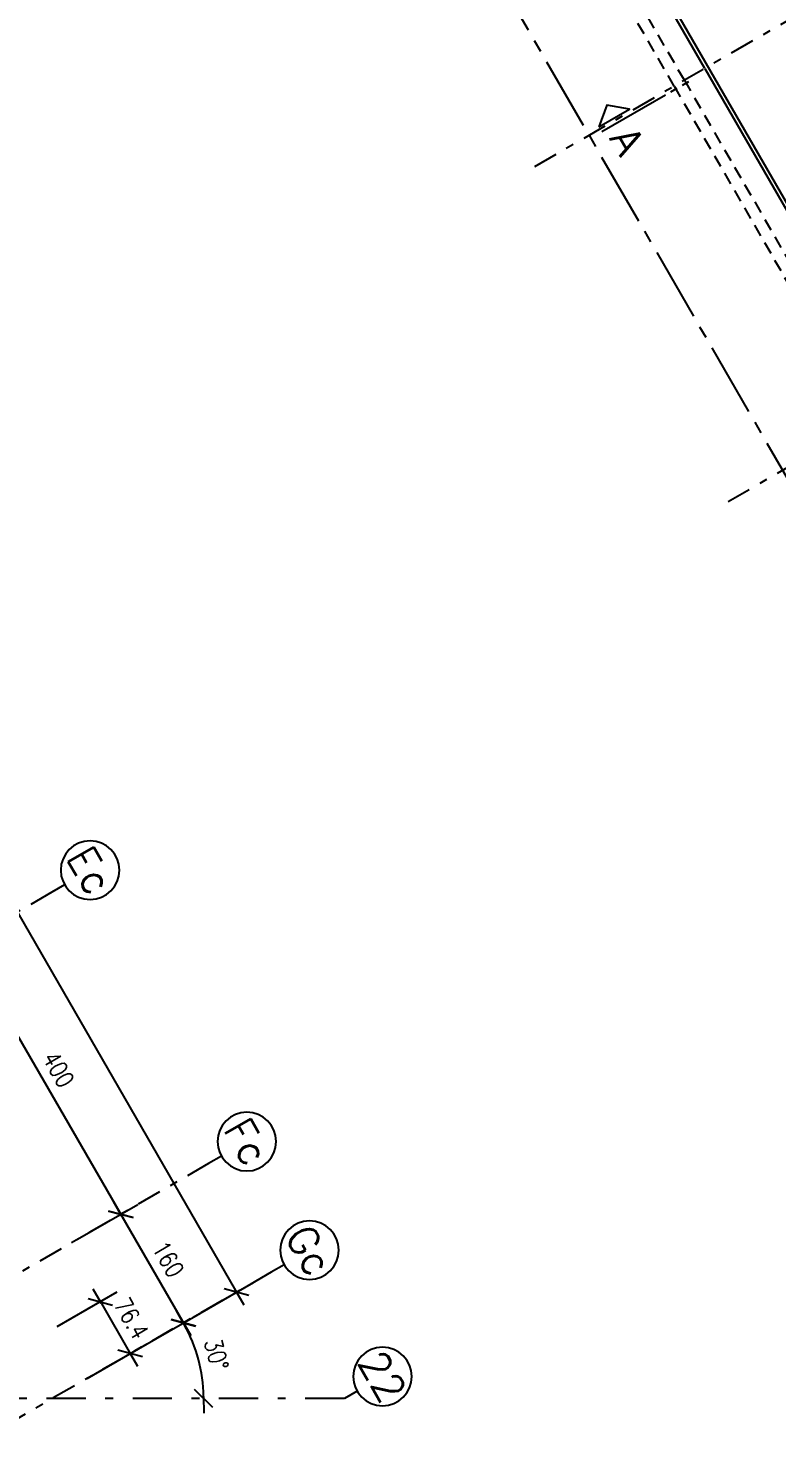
# Model space of a CAD drawing. Header units: metres. Extents: x 661733 to 661987, y 8168511 to 8168781.
# Drawn here: x 661865.07 to 661874.62, y 8168688.12 to 8168706.2 of the extents above; entities that cross this region are included whole.
import ezdxf
from ezdxf.enums import TextEntityAlignment as Align

# ---------------------------------------------------------------- set-up
doc = ezdxf.new("R2010")
doc.units = ezdxf.units.M
doc.header["$MEASUREMENT"] = 0
for name, pattern in [('SPX-CAMPANARIO$0$CENTER2', [1.125, 0.75, -0.125, 0.125, -0.125]), ('SPX-CAMPANARIO$0$DASHDOT2', [0.5, 0.25, -0.125, 0, -0.125]), ('SPX-CAMPANARIO$0$HIDDEN2', [0.1875, 0.125, -0.0625])]:
    doc.linetypes.add(name, pattern=pattern)
doc.layers.get('0').update_dxf_attribs({"linetype": 'CONTINUOUS'})
doc.layers.get('Defpoints').update_dxf_attribs({"linetype": 'CONTINUOUS'})
for name, color, linetype in [('SPX-CAMPANARIO$0$SP 00 Me1', 9, 'SPX-CAMPANARIO$0$DASHDOT2'), ('SPX-CAMPANARIO$0$SP0Me1', 9, 'SPX-CAMPANARIO$0$DASHDOT2'), ('SPX-CAMPANARIO$0$SP1INV1', 5, 'SPX-CAMPANARIO$0$HIDDEN2'), ('SPX-CAMPANARIO$0$SP1VST2', 1, 'CONTINUOUS'), ('SPX-CAMPANARIO$0$SP4DIM1', 5, 'CONTINUOUS'), ('SPX-CAMPANARIO$0$SP4TXT4', 4, 'CONTINUOUS')]:
    doc.layers.add(name, color=color, linetype=linetype)
doc.styles.add('SPX-CAMPANARIO$0$SP_T-Geral', font='romans.shx')
doc.styles.add('SPX-CAMPANARIO$0$SP_TD_w.8', font='romans.shx', dxfattribs={"width": 0.8})
doc.dimstyles.new('SPX-CAMPANARIO$0$SP_D125cm_18', dxfattribs={"dimtxt": 0.225, "dimasz": 0.025, "dimexe": 0.25, "dimexo": 0.125, "dimgap": 0.125, "dimtad": 1, "dimdec": 1, "dimlfac": 100, "dimdsep": 46, "dimtxsty": 'SPX-CAMPANARIO$0$SP_TD_w.8', "dimblk": 'SPX-CAMPANARIO$0$TIC', "dimcen": 0.0125, "dimdle": 0.125, "dimclrt": 2, "dimadec": 3, "dimazin": 2, "dimtfac": 1, "dimtdec": 1, "dimtmove": 0, "dimatfit": 3, "dimfxl": 0.2, "dimtolj": 1, "dimtzin": 0, "dimarcsym": 0})

# ---------------------------------------------------------------- blocks, each defined once
blk = doc.blocks.new('*U61')
at = {"layer": 'SPX-CAMPANARIO$0$SP 00 Me1', "color": 0, "linetype": 'Continuous'}
blk.add_line((8.374916364184052e-15, -0.1500000000000909), (0, 0), dxfattribs=at)
blk.add_circle((2.512474909253946e-14, -0.4500000000000455), 0.3, dxfattribs=at)
at = {"layer": 'SPX-CAMPANARIO$0$SP 00 Me1', "color": 0, "linetype": 'Continuous', "style": 'SPX-CAMPANARIO$0$SP_T-Geral'}
blk.add_attdef('EIXO?', text='', height=0.3, dxfattribs=at).set_placement((2.512474909253692e-14, -0.45), align=Align.MIDDLE_CENTER)
blk = doc.blocks.new('SPX-CAMPANARIO$0$TIC')
at = {"color": 2, "linetype": 'Continuous'}
blk.add_line((4.59619407771256, 4.596194077712564), (-4.596194077712553, -4.596194077712553), dxfattribs=at)
at = {"color": 5}
blk.add_line((-1, 0), (7.5, 0), dxfattribs=at)
blk = doc.blocks.new('*D78')
at = {"layer": 'Defpoints', "color": 0, "linetype": 'Continuous', "transparency": 16777216}
for p in [(10.53933982830495, 15.02651978017764), (-10.53933983296156, 14.26674297356726), (10.53933982830495, 14.26674296129786)]:
    blk.add_point(p, dxfattribs=at)
at = {"layer": 'SPX-CAMPANARIO$0$SP4DIM1', "color": 0, "linetype": 'Continuous', "lineweight": -2, "transparency": 16777216}
for p, q in [((-10.53933983296156, 14.39174297356726), (-10.53933983296156, 15.27651978017764)), ((10.53933982830495, 14.39174296129786), (10.53933982830495, 15.27651978017764)), ((-10.51433983296156, 15.02651978017764), (10.51433982830495, 15.02651978017764))]:
    blk.add_line(p, q, dxfattribs=at)
at = {"layer": 'SPX-CAMPANARIO$0$SP4DIM1', "color": 0, "linetype": 'Continuous', "lineweight": -2, "transparency": 16777216, "xscale": 0.025, "yscale": 0.025, "zscale": 0.025, "rotation": 180}
blk.add_blockref('SPX-CAMPANARIO$0$TIC', (-10.53933983296156, 15.02651978017764), dxfattribs=at)
at = {"layer": 'SPX-CAMPANARIO$0$SP4DIM1', "color": 0, "linetype": 'Continuous', "lineweight": -2, "transparency": 16777216, "xscale": 0.025, "yscale": 0.025, "zscale": 0.025}
blk.add_blockref('SPX-CAMPANARIO$0$TIC', (10.53933982830495, 15.02651978017764), dxfattribs=at)
at = {"layer": 'SPX-CAMPANARIO$0$SP4DIM1', "color": 2, "linetype": 'Continuous', "transparency": 16777216, "insert": (-2.328305533817596e-09, 15.26401978017764), "char_height": 0.225, "attachment_point": 5, "style": 'SPX-CAMPANARIO$0$SP_TD_w.8'}
blk.add_mtext('\\A1;2108', dxfattribs=at)
blk = doc.blocks.new('*D82')
at = {"layer": 'Defpoints', "color": 0, "linetype": 'Continuous', "transparency": 16777216}
for p in [(8.93933982681483, 14.24376711369759), (4.939339827807744, 13.48399030708721), (8.93933982681483, 13.4839903047589)]:
    blk.add_point(p, dxfattribs=at)
at = {"layer": 'SPX-CAMPANARIO$0$SP4DIM1', "color": 0, "linetype": 'Continuous', "lineweight": -2, "transparency": 16777216}
for p, q in [((4.939339827807744, 13.60899030708721), (4.939339827807744, 14.49376711369759)), ((8.93933982681483, 13.6089903047589), (8.93933982681483, 14.49376711369759)), ((4.964339827807745, 14.24376711369759), (8.91433982681483, 14.24376711369759))]:
    blk.add_line(p, q, dxfattribs=at)
at = {"layer": 'SPX-CAMPANARIO$0$SP4DIM1', "color": 0, "linetype": 'Continuous', "lineweight": -2, "transparency": 16777216, "xscale": 0.025, "yscale": 0.025, "zscale": 0.025, "rotation": 180}
blk.add_blockref('SPX-CAMPANARIO$0$TIC', (4.939339827807744, 14.24376711369759), dxfattribs=at)
at = {"layer": 'SPX-CAMPANARIO$0$SP4DIM1', "color": 0, "linetype": 'Continuous', "lineweight": -2, "transparency": 16777216, "xscale": 0.025, "yscale": 0.025, "zscale": 0.025}
blk.add_blockref('SPX-CAMPANARIO$0$TIC', (8.93933982681483, 14.24376711369759), dxfattribs=at)
at = {"layer": 'SPX-CAMPANARIO$0$SP4DIM1', "color": 2, "linetype": 'Continuous', "transparency": 16777216, "insert": (6.939339827311287, 14.48126711369759), "char_height": 0.225, "attachment_point": 5, "style": 'SPX-CAMPANARIO$0$SP_TD_w.8'}
blk.add_mtext('\\A1;400', dxfattribs=at)
blk = doc.blocks.new('*D83')
at = {"layer": 'Defpoints', "color": 0, "linetype": 'Continuous', "transparency": 16777216}
for p in [(10.53933982830495, 14.24376711369759), (8.93933982681483, 13.48399030708721), (10.53933982830495, 13.48399030560595)]:
    blk.add_point(p, dxfattribs=at)
at = {"layer": 'SPX-CAMPANARIO$0$SP4DIM1', "color": 0, "linetype": 'Continuous', "lineweight": -2, "transparency": 16777216}
for p, q in [((8.93933982681483, 13.60899030708721), (8.93933982681483, 14.49376711369759)), ((10.53933982830495, 13.60899030560595), (10.53933982830495, 14.49376711369759)), ((8.96433982681483, 14.24376711369759), (10.51433982830495, 14.24376711369759))]:
    blk.add_line(p, q, dxfattribs=at)
at = {"layer": 'SPX-CAMPANARIO$0$SP4DIM1', "color": 0, "linetype": 'Continuous', "lineweight": -2, "transparency": 16777216, "xscale": 0.025, "yscale": 0.025, "zscale": 0.025, "rotation": 180}
blk.add_blockref('SPX-CAMPANARIO$0$TIC', (8.93933982681483, 14.24376711369759), dxfattribs=at)
at = {"layer": 'SPX-CAMPANARIO$0$SP4DIM1', "color": 0, "linetype": 'Continuous', "lineweight": -2, "transparency": 16777216, "xscale": 0.025, "yscale": 0.025, "zscale": 0.025}
blk.add_blockref('SPX-CAMPANARIO$0$TIC', (10.53933982830495, 14.24376711369759), dxfattribs=at)
at = {"layer": 'SPX-CAMPANARIO$0$SP4DIM1', "color": 2, "linetype": 'Continuous', "transparency": 16777216, "insert": (9.739339827559888, 14.48126711369759), "char_height": 0.225, "attachment_point": 5, "style": 'SPX-CAMPANARIO$0$SP_TD_w.8'}
blk.add_mtext('\\A1;160', dxfattribs=at)
blk = doc.blocks.new('*D91')
at = {"layer": 'Defpoints', "color": 0, "linetype": 'Continuous', "transparency": 16777216}
for p in [(10.53933982830495, 15.53933982923627), (12.40270331296169, 15.53933982830494), (11.19980247199786, 14.12650588083044), (-5.020952300990981, -14.63931541889906), (10.53933982830495, -14.63931541889906)]:
    blk.add_point(p, dxfattribs=at)
at = {"layer": 'SPX-CAMPANARIO$0$SP4DIM1', "color": 0, "linetype": 'Continuous', "lineweight": -2, "transparency": 16777216}
blk.add_arc((10.53933982830495, 12.3118997635086), 1.931063506137405, 60.74176849085688, 89.25823025154367, dxfattribs=at)
at = {"layer": 'SPX-CAMPANARIO$0$SP4DIM1', "color": 0, "linetype": 'Continuous', "lineweight": -2, "transparency": 16777216, "xscale": 0.025, "yscale": 0.025, "zscale": 0.025}
for p, rotation in [((10.53933982830495, 14.242963269646), 179.6291151257718), ((11.50487161808048, 13.98424979495194), 330.3708836166287)]:
    blk.add_blockref('SPX-CAMPANARIO$0$TIC', p, dxfattribs=dict(at, rotation=rotation))
at = {"layer": 'SPX-CAMPANARIO$0$SP4DIM1', "color": 2, "linetype": 'Continuous', "transparency": 16777216, "insert": (11.10060538719584, 14.40657125387501), "char_height": 0.225, "attachment_point": 5, "rotation": 344.99999937120026, "style": 'SPX-CAMPANARIO$0$SP_TD_w.8'}
blk.add_mtext('\\A1;30°', dxfattribs=at)
blk = doc.blocks.new('*D93')
at = {"layer": 'Defpoints', "color": 0, "linetype": 'Continuous', "transparency": 16777216}
for p in [(10.53933982830495, 13.46101444721754), (9.775806368193072, 12.70123764060716), (10.53933982830495, 12.7012376391259)]:
    blk.add_point(p, dxfattribs=at)
at = {"layer": 'SPX-CAMPANARIO$0$SP4DIM1', "color": 0, "linetype": 'Continuous', "lineweight": -2, "transparency": 16777216}
for p, q in [((9.775806368193072, 12.82623764060716), (9.775806368193072, 13.71101444721754)), ((10.53933982830495, 12.8262376391259), (10.53933982830495, 13.71101444721754)), ((9.800806368193072, 13.46101444721754), (10.51433982830495, 13.46101444721754))]:
    blk.add_line(p, q, dxfattribs=at)
at = {"layer": 'SPX-CAMPANARIO$0$SP4DIM1', "color": 0, "linetype": 'Continuous', "lineweight": -2, "transparency": 16777216, "xscale": 0.025, "yscale": 0.025, "zscale": 0.025, "rotation": 180}
blk.add_blockref('SPX-CAMPANARIO$0$TIC', (9.775806368193072, 13.46101444721754), dxfattribs=at)
at = {"layer": 'SPX-CAMPANARIO$0$SP4DIM1', "color": 0, "linetype": 'Continuous', "lineweight": -2, "transparency": 16777216, "xscale": 0.025, "yscale": 0.025, "zscale": 0.025}
blk.add_blockref('SPX-CAMPANARIO$0$TIC', (10.53933982830495, 13.46101444721754), dxfattribs=at)
at = {"layer": 'SPX-CAMPANARIO$0$SP4DIM1', "color": 2, "linetype": 'Continuous', "transparency": 16777216, "insert": (10.15757309824901, 13.69851444721754), "char_height": 0.225, "attachment_point": 5, "style": 'SPX-CAMPANARIO$0$SP_TD_w.8'}
blk.add_mtext('\\A1;76.4', dxfattribs=at)
blk = doc.blocks.new('SPX-CAMPANARIO$0$SP_IND_CORTE2')
for p, q in [((-0.2700000000004366, 0), (-1.020000000000437, 0)), ((-0.1350000000002183, 0), (-0.2099999999991269, 0)), ((0, 0), (-0.0750000000007276, 0))]:
    blk.add_line(p, q)
blk.add_lwpolyline([(-1.020000000000437, 0.06000000000000227), (-0.6599999999998545, 0.06000000000000227), (-0.8400000000001455, 0.210000000000008)], close=True)
at = {"style": 'SPX-CAMPANARIO$0$SP_T-Geral'}
blk.add_attdef('1', text='', height=0.3, dxfattribs=at).set_placement((-0.8400000000001455, -0.1999999999999886), align=Align.MIDDLE_CENTER)
blk = doc.blocks.new('SPX-CAMPANARIO$0$SP_EIXOS_CAMP')
at = {"layer": 'SPX-CAMPANARIO$0$SP0Me1', "ltscale": 2}
blk.add_line((12.40270331296169, 15.53933982830494), (-5.020952300990981, -14.63931541889906), dxfattribs=at)
at = {"layer": 'SPX-CAMPANARIO$0$SP0Me1', "ltscale": 1.25}
for p, q in [((-1.862645149230957e-09, 15.53933982923627), (-2.766997046325639e-09, -14.63931541889906)), ((4.939339827746153, 15.53933982830495), (4.939339828650505, -14.63931541889906)), ((8.93933982681483, 15.53933982830495), (8.93933982681483, -14.63931541889906)), ((10.53933982830495, 15.53933982923627), (10.53933982830495, -14.63931541889906))]:
    blk.add_line(p, q, dxfattribs=at)
at = {"layer": 'SPX-CAMPANARIO$0$SP0Me1'}
ref = blk.add_blockref('*U61', (4.939339819062875, 15.53933733728454), dxfattribs=dict(at, xscale=-1.25, yscale=1.25, zscale=1.25, rotation=180))
ref.add_attrib('EIXO?', 'Ec', dxfattribs={"layer": 'SPX-CAMPANARIO$0$SP 00 Me1', "color": 0, "linetype": 'Continuous', "height": 0.3750000000000001, "rotation": 3.201653208998473e-08, "style": 'SPX-CAMPANARIO$0$SP_T-Geral'}).set_placement((4.939339819912707, 16.10183733751737), align=Align.MIDDLE_CENTER)
ref = blk.add_blockref('*U61', (8.939339818131552, 15.53933733951971), dxfattribs=dict(at, xscale=-1.25, yscale=1.25, zscale=1.25, rotation=180))
ref.add_attrib('EIXO?', 'Fc', dxfattribs={"layer": 'SPX-CAMPANARIO$0$SP 00 Me1', "color": 0, "linetype": 'Continuous', "height": 0.3750000000000001, "rotation": 3.201653208998473e-08, "style": 'SPX-CAMPANARIO$0$SP_T-Geral'}).set_placement((8.939339817817231, 16.10183734033461), align=Align.MIDDLE_CENTER)
ref = blk.add_blockref('*U61', (10.53933981962167, 15.53933734134511), dxfattribs=dict(at, xscale=-1.25, yscale=1.25, zscale=1.25, rotation=180))
ref.add_attrib('EIXO?', 'Gc', dxfattribs={"layer": 'SPX-CAMPANARIO$0$SP 00 Me1', "color": 0, "linetype": 'Continuous', "height": 0.3750000000000001, "rotation": 3.201653208998473e-08, "style": 'SPX-CAMPANARIO$0$SP_T-Geral'}).set_placement((10.53933981988942, 16.10183734041378), align=Align.MIDDLE_CENTER)
ref = blk.add_blockref('*U61', (12.40270331296169, 15.53933982830494), dxfattribs=dict(at, xscale=-1.25, yscale=1.25, zscale=1.25, rotation=180))
ref.add_attrib('EIXO?', '22', dxfattribs={"layer": 'SPX-CAMPANARIO$0$SP 00 Me1', "color": 0, "linetype": 'Continuous', "height": 0.3750000000000001, "rotation": 3.201653208998473e-08, "style": 'SPX-CAMPANARIO$0$SP_T-Geral'}).set_placement((12.40270331264737, 16.10183982853777), align=Align.MIDDLE_CENTER)
at = {"layer": 'SPX-CAMPANARIO$0$SP4DIM1', "linetype": 'Continuous'}
dim = blk.add_linear_dim(base=(10.53933982830495, 15.02651978017764), p1=(-10.53933983296156, 14.26674297356726), p2=(10.53933982830495, 14.26674296129786), dimstyle='SPX-CAMPANARIO$0$SP_D125cm_18', override={"dimdec": 0}, dxfattribs=at)
dim.commit()
dim.dimension.update_dxf_attribs({"geometry": '*D78', "text_midpoint": (-2.328305533817596e-09, 15.26401978017764)})
dim = blk.add_angular_dim_2l(base=(11.19980247199786, 14.12650588083044), line1=((10.53933982830495, 15.53933982923627), (10.53933982830495, -14.63931541889906)), line2=((12.40270331296169, 15.53933982830494), (-5.020952300990981, -14.63931541889906)), dimstyle='SPX-CAMPANARIO$0$SP_D125cm_18', dxfattribs=at)
dim.commit()
dim.dimension.update_dxf_attribs({"geometry": '*D91', "text_midpoint": (11.10060538719584, 14.40657125387501)})
for base, p1, p2, picture, middle in [((8.93933982681483, 14.24376711369759), (4.939339827807744, 13.48399030708721), (8.93933982681483, 13.4839903047589), '*D82', (6.939339827311287, 14.48126711369759)), ((10.53933982830495, 14.24376711369759), (8.93933982681483, 13.48399030708721), (10.53933982830495, 13.48399030560595), '*D83', (9.739339827559888, 14.48126711369759))]:
    dim = blk.add_linear_dim(base=base, p1=p1, p2=p2, dimstyle='SPX-CAMPANARIO$0$SP_D125cm_18', dxfattribs=at)
    dim.commit()
    dim.dimension.update_dxf_attribs({"geometry": picture, "text_midpoint": middle})
dim = blk.add_linear_dim(base=(10.53933982830495, 13.46101444721754), p1=(9.775806368193072, 12.70123764060716), p2=(10.53933982830495, 12.7012376391259), dimstyle='SPX-CAMPANARIO$0$SP_D125cm_18', dxfattribs=at)
dim.commit()
dim.dimension.update_dxf_attribs({"geometry": '*D93', "text_midpoint": (10.15757309824901, 13.46101444721754), "dimtype": 128})
blk = doc.blocks.new('SPX-CAMPANARIO')
at = {"layer": 'SPX-CAMPANARIO$0$SP1INV1', "ltscale": 1.25}
for points in [[(661873.308883526, 8168705.463862501), (661867.089213605, 8168716.236646794), (661873.7434047043, 8168720.078445822, 0.002361879829521563), (661872.9765712791, 8168721.139252433, 0.002361879829521563)], [(661873.4387873367, 8168705.538862502), (661867.2941174166, 8168716.181742983), (661873.9615619048, 8168720.031193859, 0.002630943234021963), (661873.1072220425, 8168721.214683686, 0.002630943234021963)], [(661873.3088835301, 8168705.463862495), (661879.5285534514, 8168694.691078203), (661886.1827445515, 8168698.532877231, -0.002361879825541569), (661886.7180133128, 8168697.338376702, -0.002361879825541569)], [(661873.438787342, 8168705.538862495), (661879.5834572623, 8168694.895982014), (661886.2509017503, 8168698.745432891, -0.002630943230958099), (661886.8486640758, 8168697.413807956, -0.002630943230958099)]]:
    blk.add_lwpolyline(points, format="xyb", dxfattribs=at)
at = {"layer": 'SPX-CAMPANARIO$0$SP1VST2'}
blk.add_lwpolyline([(661886.2457681979, 8168699.78169952), (661886.5207681989, 8168699.305385545), (661879.7115661537, 8168695.374090903), (661867.7722263063, 8168716.053634095), (661874.4223632951, 8168719.893092481), (661874.6973632938, 8168719.416778509), (661888.2504555276, 8168727.24165997), (661899.6397953717, 8168707.514744726)], close=True, dxfattribs=at)
at = {"layer": 'SPX-CAMPANARIO$0$SP1VST2', "linetype": 'SPX-CAMPANARIO$0$CENTER2', "ltscale": 1.25}
blk.add_lwpolyline([(661873.5400693477, 8168721.464588195), (661865.3517006468, 8168716.737031312), (661879.0931426781, 8168692.93615558), (661887.4792693524, 8168697.777888082)], dxfattribs=at)
at = {"layer": 'SPX-CAMPANARIO$0$SP1VST2'}
for points in [[(661873.6985949582, 8168705.688862502), (661867.7039250378, 8168716.071935362), (661874.3973632967, 8168719.936393749, 0.003167228029191262), (661873.3685186807, 8168721.365543371, 0.003167228029191262)], [(661873.6985949622, 8168705.688862495), (661879.693264884, 8168695.305789636), (661886.3867031429, 8168699.170248022, -0.003167228024632504), (661887.109960714, 8168697.56466764, -0.003167228024632504)]]:
    blk.add_lwpolyline(points, format="xyb", dxfattribs=at)
at = {"layer": 'SPX-CAMPANARIO$0$SP 00 Me1', "linetype": 'Continuous', "rotation": 300.000000039103}
for p in [(661884.0816678202, 8168711.683532421), (661849.4406516833, 8168691.683532397)]:
    blk.add_blockref('SPX-CAMPANARIO$0$SP_EIXOS_CAMP', p, dxfattribs=at)
at = {"layer": 'SPX-CAMPANARIO$0$SP4TXT4'}
ref = blk.add_blockref('SPX-CAMPANARIO$0$SP_IND_CORTE2', (661873.4899895743, 8168705.518713805), dxfattribs=dict(at, xscale=1.25, yscale=1.25, zscale=1.25, rotation=29.99999987407687))
ref.add_attrib('Nº', 'A', dxfattribs={"height": 0.3749999999999999, "rotation": 300.0000000000001, "style": 'SPX-CAMPANARIO$0$SP_T-Geral'}).set_placement((661872.7112747871, 8168704.767487381), align=Align.MIDDLE_CENTER)

msp = doc.modelspace()

# ---------------------------------------------------------------- block references
msp.add_blockref('SPX-CAMPANARIO', (0, 0))

doc.saveas('drawing.dxf')
